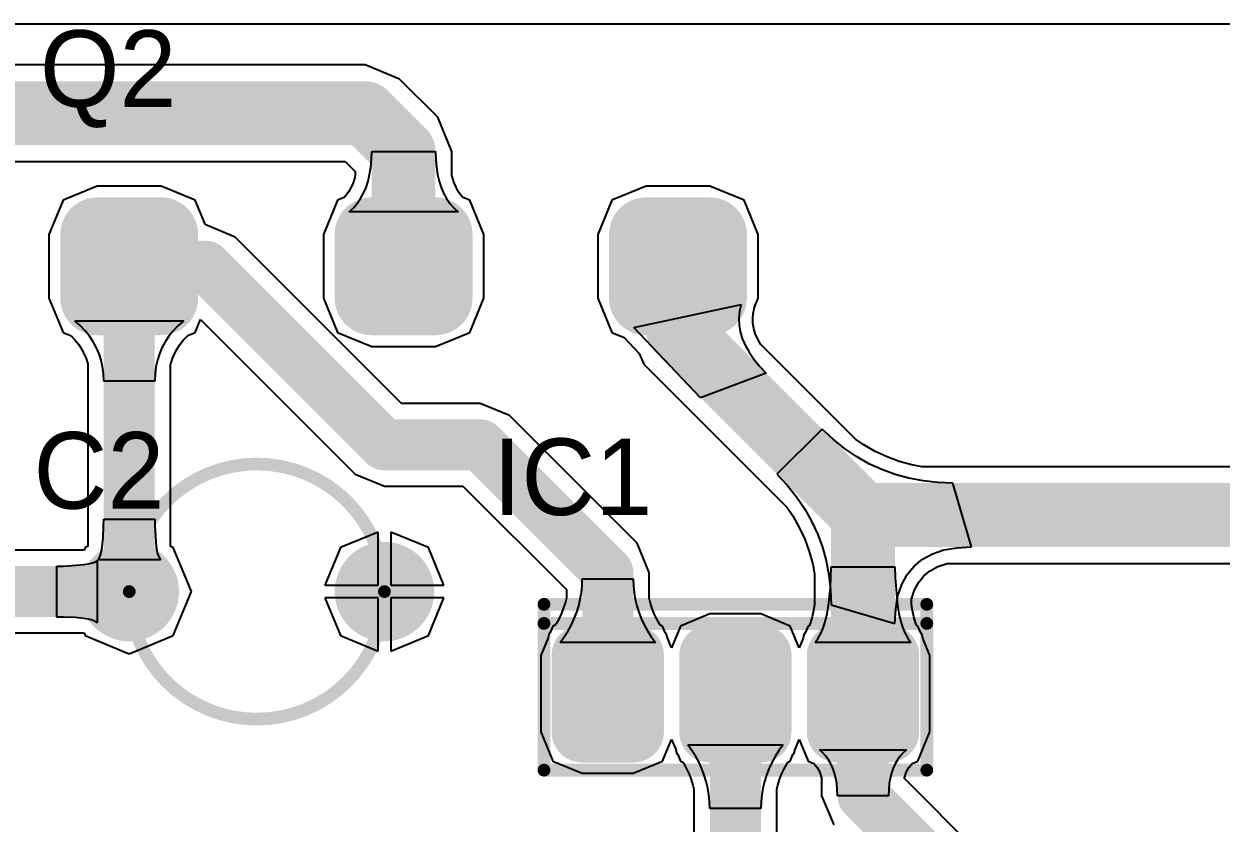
# Model space of a CAD drawing. Header units: millimetres. Extents: x 1 to 6.91, y 1 to 4.95.
# Drawn here: x 3.058 to 3.996, y 4.319 to 4.945 of the extents above; entities that cross this region are included whole.
import ezdxf

# ---------------------------------------------------------------- set-up
doc = ezdxf.new("R2010")
doc.units = ezdxf.units.MM
doc.header["$MEASUREMENT"] = 0
for name, color, linetype in [('BottomLayer', 5, 'Continuous'), ('BottomSolder', 6, 'Continuous'), ('TopLayer', 1, 'Continuous'), ('TopOverlay', 2, 'Continuous'), ('TopSolder', 216, 'Continuous')]:
    doc.layers.add(name, color=color, linetype=linetype)

msp = doc.modelspace()

# ---------------------------------------------------------------- linework, layer by layer
at = {"layer": 'BottomLayer'}
for p, q in [((1, 4.945), (6.91, 4.945)), ((3.325, 4.91288), (2.99, 4.91288)), ((3.35179, 4.90179), (3.325, 4.91288)), ((3.38179, 4.87179), (3.35179, 4.90179)), ((3.39288, 4.845), (3.38179, 4.87179)), ((3.32982, 4.83862), (3.33, 4.845)), ((3.33, 4.845), (3.38, 4.845)), ((3.38, 4.845), (3.38018, 4.83862)), ((3.39288, 4.82621), (3.39288, 4.845)), ((3.00569, 4.83712), (3.30931, 4.83712)), ((3.30931, 4.83712), (3.31712, 4.82931)), ((3.32841, 4.82696), (3.32929, 4.83261)), ((3.32929, 4.83261), (3.32982, 4.83862)), ((3.38018, 4.83862), (3.38071, 4.83261)), ((3.38071, 4.83261), (3.38159, 4.82696)), ((3.31674, 4.82458), (3.31543, 4.82056)), ((3.31712, 4.82621), (3.31674, 4.82458)), ((3.31712, 4.82931), (3.31712, 4.82621)), ((3.32717, 4.82168), (3.32841, 4.82696)), ((3.38159, 4.82696), (3.38283, 4.82168)), ((3.39326, 4.82458), (3.39288, 4.82621)), ((3.39457, 4.82056), (3.39326, 4.82458)), ((3.115, 4.81788), (3.08821, 4.80679)), ((3.165, 4.81788), (3.115, 4.81788)), ((3.19179, 4.80679), (3.165, 4.81788)), ((3.31212, 4.81374), (3.31013, 4.81088)), ((3.31389, 4.81696), (3.31212, 4.81374)), ((3.31543, 4.82056), (3.31389, 4.81696)), ((3.32364, 4.81221), (3.32558, 4.81676)), ((3.32558, 4.81676), (3.32717, 4.82168)), ((3.38283, 4.82168), (3.38442, 4.81676)), ((3.38442, 4.81676), (3.38636, 4.81221)), ((3.39611, 4.81696), (3.39457, 4.82056)), ((3.39788, 4.81374), (3.39611, 4.81696)), ((3.39987, 4.81088), (3.39788, 4.81374)), ((3.545, 4.81788), (3.51821, 4.80679)), ((3.595, 4.81788), (3.545, 4.81788)), ((3.62179, 4.80679), (3.595, 4.81788)), ((3.08821, 4.80679), (3.07712, 4.78)), ((3.19979, 4.78747), (3.19179, 4.80679)), ((3.30321, 4.80679), (3.29212, 4.78)), ((3.30847, 4.80897), (3.30321, 4.80679)), ((3.31013, 4.81088), (3.30847, 4.80897)), ((3.31568, 4.80076), (3.31869, 4.80421)), ((3.31869, 4.80421), (3.32134, 4.80803)), ((3.32134, 4.80803), (3.32364, 4.81221)), ((3.38636, 4.81221), (3.38866, 4.80803)), ((3.38866, 4.80803), (3.39131, 4.80421)), ((3.39131, 4.80421), (3.39432, 4.80076)), ((3.40153, 4.80897), (3.39987, 4.81088)), ((3.40679, 4.80679), (3.40153, 4.80897)), ((3.41788, 4.78), (3.40679, 4.80679)), ((3.51821, 4.80679), (3.50712, 4.78)), ((3.63288, 4.78), (3.62179, 4.80679)), ((3.31232, 4.79768), (3.31568, 4.80076)), ((3.39768, 4.79768), (3.31232, 4.79768)), ((3.39432, 4.80076), (3.39768, 4.79768)), ((3.2, 4.78747), (3.19979, 4.78747)), ((3.22296, 4.77796), (3.2, 4.78747)), ((3.07712, 4.78), (3.07712, 4.73)), ((3.35345, 4.64747), (3.22296, 4.77796)), ((3.29212, 4.78), (3.29212, 4.73)), ((3.41788, 4.73), (3.41788, 4.78)), ((3.50712, 4.78), (3.50712, 4.73)), ((3.63288, 4.73), (3.63288, 4.78)), ((3.07712, 4.73), (3.08821, 4.70321)), ((3.29212, 4.73), (3.30321, 4.70321)), ((3.40679, 4.70321), (3.41788, 4.73)), ((3.50712, 4.73), (3.51821, 4.70321)), ((3.62999, 4.72302), (3.63288, 4.73)), ((3.53543, 4.7069), (3.61952, 4.72512)), ((3.61828, 4.71985), (3.61775, 4.71455)), ((3.61952, 4.72512), (3.61828, 4.71985)), ((3.62898, 4.71806), (3.63006, 4.72264)), ((3.63006, 4.72264), (3.62999, 4.72302)), ((3.10163, 4.7085), (3.09732, 4.71232)), ((3.09732, 4.71232), (3.18268, 4.71232)), ((3.18268, 4.71232), (3.17837, 4.7085)), ((3.19179, 4.70321), (3.19591, 4.71317)), ((3.19591, 4.71317), (3.31704, 4.59204)), ((3.61775, 4.71455), (3.61793, 4.70923)), ((3.61793, 4.70923), (3.61882, 4.70388)), ((3.62859, 4.71419), (3.62898, 4.71806)), ((3.62872, 4.7103), (3.62859, 4.71419)), ((3.62938, 4.70632), (3.62872, 4.7103)), ((3.08821, 4.70321), (3.09397, 4.70083)), ((3.09397, 4.70083), (3.09412, 4.70069)), ((3.09412, 4.70069), (3.09735, 4.69732)), ((3.10549, 4.70447), (3.10163, 4.7085)), ((3.10889, 4.70025), (3.10549, 4.70447)), ((3.11184, 4.69582), (3.10889, 4.70025)), ((3.17111, 4.70025), (3.16816, 4.69582)), ((3.17451, 4.70447), (3.17111, 4.70025)), ((3.17837, 4.7085), (3.17451, 4.70447)), ((3.18265, 4.69732), (3.18588, 4.70069)), ((3.18588, 4.70069), (3.18603, 4.70083)), ((3.18603, 4.70083), (3.19179, 4.70321)), ((3.30321, 4.70321), (3.33, 4.69212)), ((3.38, 4.69212), (3.40679, 4.70321)), ((3.51821, 4.70321), (3.52777, 4.69925)), ((3.58768, 4.65197), (3.53543, 4.7069)), ((3.61882, 4.70388), (3.62042, 4.69851)), ((3.63061, 4.7022), (3.62938, 4.70632)), ((3.63246, 4.69789), (3.63061, 4.7022)), ((3.09735, 4.69732), (3.10015, 4.69384)), ((3.10015, 4.69384), (3.10255, 4.69024)), ((3.11433, 4.69119), (3.11184, 4.69582)), ((3.11637, 4.68635), (3.11433, 4.69119)), ((3.16567, 4.69119), (3.16363, 4.68635)), ((3.16816, 4.69582), (3.16567, 4.69119)), ((3.17745, 4.69024), (3.17985, 4.69384)), ((3.17985, 4.69384), (3.18265, 4.69732)), ((3.33, 4.69212), (3.38, 4.69212)), ((3.52777, 4.69925), (3.53969, 4.68672)), ((3.62042, 4.69851), (3.62273, 4.69311)), ((3.62273, 4.69311), (3.62575, 4.68769)), ((3.63469, 4.69389), (3.63246, 4.69789)), ((3.70913, 4.61944), (3.63469, 4.69389)), ((3.10255, 4.69024), (3.10456, 4.6865)), ((3.10456, 4.6865), (3.1062, 4.68261)), ((3.1062, 4.68261), (3.10749, 4.67854)), ((3.11796, 4.68132), (3.11637, 4.68635)), ((3.11909, 4.67608), (3.11796, 4.68132)), ((3.16204, 4.68132), (3.16091, 4.67608)), ((3.16363, 4.68635), (3.16204, 4.68132)), ((3.17251, 4.67854), (3.1738, 4.68261)), ((3.1738, 4.68261), (3.17544, 4.6865)), ((3.17544, 4.6865), (3.17745, 4.69024)), ((3.53969, 4.68672), (3.54321, 4.67821)), ((3.62575, 4.68769), (3.62948, 4.68225)), ((3.62948, 4.68225), (3.63392, 4.67678)), ((3.10749, 4.67854), (3.10753, 4.67834)), ((3.10753, 4.67834), (3.10753, 4.53526)), ((3.11977, 4.67064), (3.11909, 4.67608)), ((3.16091, 4.67608), (3.16023, 4.67064)), ((3.17247, 4.67834), (3.17251, 4.67854)), ((3.17247, 4.53526), (3.17247, 4.67834)), ((3.54321, 4.67821), (3.65556, 4.56587)), ((3.63392, 4.67678), (3.63907, 4.67129)), ((3.12, 4.665), (3.11977, 4.67064)), ((3.16, 4.665), (3.12, 4.665)), ((3.16023, 4.67064), (3.16, 4.665)), ((3.63907, 4.67129), (3.58768, 4.65197)), ((3.415, 4.64747), (3.35345, 4.64747)), ((3.43796, 4.63796), (3.415, 4.64747)), ((3.53796, 4.53796), (3.43796, 4.63796)), ((3.68293, 4.62743), (3.64757, 4.59207)), ((3.69159, 4.61937), (3.68293, 4.62743)), ((3.7006, 4.61215), (3.69159, 4.61937)), ((3.71569, 4.61499), (3.70913, 4.61944)), ((3.70997, 4.60579), (3.7006, 4.61215)), ((3.72464, 4.60991), (3.71569, 4.61499)), ((3.7339, 4.60561), (3.72464, 4.60991)), ((3.71968, 4.60027), (3.70997, 4.60579)), ((3.72975, 4.59561), (3.71968, 4.60027)), ((3.74347, 4.6021), (3.7339, 4.60561)), ((3.75339, 4.59937), (3.74347, 4.6021)), ((3.76118, 4.59788), (3.75339, 4.59937)), ((4.05193, 4.59788), (3.76118, 4.59788)), ((3.31704, 4.59204), (3.34, 4.58253)), ((3.64757, 4.59207), (3.65563, 4.58341)), ((3.74017, 4.59179), (3.72975, 4.59561)), ((3.75094, 4.58882), (3.74017, 4.59179)), ((3.76206, 4.5867), (3.75094, 4.58882)), ((3.34, 4.58253), (3.40155, 4.58253)), ((3.40155, 4.58253), (3.48253, 4.50155)), ((3.65563, 4.58341), (3.66285, 4.5744)), ((3.77353, 4.58542), (3.76206, 4.5867)), ((3.78536, 4.585), (3.77353, 4.58542)), ((3.8, 4.535), (3.78536, 4.585)), ((3.66285, 4.5744), (3.66921, 4.56503)), ((3.65556, 4.56587), (3.66001, 4.55931)), ((3.66001, 4.55931), (3.66509, 4.55036)), ((3.66921, 4.56503), (3.67473, 4.55532)), ((3.11959, 4.54239), (3.11996, 4.55149)), ((3.11996, 4.55149), (3.12, 4.55672)), ((3.12, 4.55672), (3.16, 4.55672)), ((3.16, 4.55672), (3.16005, 4.55149)), ((3.16005, 4.55149), (3.16113, 4.53513)), ((3.66509, 4.55036), (3.66939, 4.54111)), ((3.67473, 4.55532), (3.67939, 4.54525)), ((3.11888, 4.53513), (3.11959, 4.54239)), ((3.335, 4.54664), (3.30556, 4.53444)), ((3.335, 4.505), (3.335, 4.54664)), ((3.37444, 4.53444), (3.345, 4.54664)), ((3.345, 4.54664), (3.345, 4.505)), ((3.66939, 4.54111), (3.6729, 4.53153)), ((3.67939, 4.54525), (3.68321, 4.53483)), ((3.10474, 4.53247), (3.03, 4.53247)), ((3.10556, 4.53444), (3.10474, 4.53247)), ((3.10753, 4.53526), (3.10556, 4.53444)), ((3.1178, 4.5297), (3.11838, 4.53219)), ((3.11838, 4.53219), (3.11888, 4.53513)), ((3.16113, 4.53513), (3.16162, 4.53219)), ((3.16162, 4.53219), (3.16221, 4.5297)), ((3.17444, 4.53444), (3.17247, 4.53526)), ((3.18871, 4.5), (3.17444, 4.53444)), ((3.30556, 4.53444), (3.29336, 4.505)), ((3.38664, 4.505), (3.37444, 4.53444)), ((3.54747, 4.515), (3.53796, 4.53796)), ((3.6729, 4.53153), (3.67563, 4.52161)), ((3.68321, 4.53483), (3.68618, 4.52406)), ((3.7694, 4.5296), (3.7784, 4.5326)), ((3.7784, 4.5326), (3.7886, 4.5344)), ((3.7886, 4.5344), (3.8, 4.535)), ((3.10487, 4.52112), (3.10781, 4.52162)), ((3.10781, 4.52162), (3.1103, 4.5222)), ((3.1103, 4.5222), (3.11232, 4.52288)), ((3.11232, 4.52288), (3.11389, 4.52365)), ((3.11389, 4.52365), (3.11501, 4.5245)), ((3.11501, 4.5245), (3.11501, 4.4755)), ((3.1155, 4.52499), (3.11635, 4.52611)), ((3.1645, 4.52499), (3.1155, 4.52499)), ((3.11635, 4.52611), (3.11712, 4.52768)), ((3.11712, 4.52768), (3.1178, 4.5297)), ((3.16221, 4.5297), (3.16288, 4.52768)), ((3.16288, 4.52768), (3.16364, 4.52611)), ((3.16364, 4.52611), (3.1645, 4.52499)), ((3.67563, 4.52161), (3.67712, 4.51382)), ((3.68618, 4.52406), (3.6883, 4.51294)), ((3.755, 4.52), (3.7616, 4.5254)), ((3.7616, 4.5254), (3.7694, 4.5296)), ((3.77371, 4.51963), (3.78107, 4.52208)), ((3.78107, 4.52208), (3.78128, 4.52212)), ((3.78128, 4.52212), (4.05193, 4.52212)), ((3.08328, 4.52), (3.08851, 4.52004)), ((3.08328, 4.48), (3.08328, 4.52)), ((3.08851, 4.52004), (3.10487, 4.52112)), ((3.54747, 4.49494), (3.54747, 4.515)), ((3.67712, 4.51382), (3.67712, 4.48964)), ((3.6883, 4.51294), (3.68958, 4.50147)), ((3.68988, 4.51101), (3.69, 4.51939)), ((3.69, 4.51939), (3.74, 4.51939)), ((3.74, 4.51939), (3.74012, 4.51101)), ((3.7454, 4.5056), (3.7496, 4.5134)), ((3.7496, 4.5134), (3.755, 4.52)), ((3.75864, 4.50735), (3.76269, 4.51231)), ((3.76269, 4.51231), (3.76765, 4.51636)), ((3.76765, 4.51636), (3.77371, 4.51963)), ((3.29336, 4.505), (3.335, 4.505)), ((3.345, 4.505), (3.38664, 4.505)), ((3.49431, 4.49928), (3.49483, 4.50462)), ((3.49483, 4.50462), (3.495, 4.51005)), ((3.495, 4.51005), (3.535, 4.51005)), ((3.535, 4.51005), (3.53517, 4.50462)), ((3.53517, 4.50462), (3.53569, 4.49928)), ((3.68802, 4.48913), (3.68951, 4.50318)), ((3.68951, 4.50318), (3.68988, 4.51101)), ((3.74012, 4.51101), (3.74198, 4.48913)), ((3.7424, 4.4966), (3.7454, 4.5056)), ((3.75537, 4.50129), (3.75864, 4.50735)), ((3.17444, 4.46556), (3.18871, 4.5)), ((3.335, 4.495), (3.29336, 4.495)), ((3.29336, 4.495), (3.30556, 4.46556)), ((3.335, 4.45336), (3.335, 4.495)), ((3.38664, 4.495), (3.345, 4.495)), ((3.345, 4.495), (3.345, 4.45336)), ((3.37444, 4.46556), (3.38664, 4.495)), ((3.48253, 4.49494), (3.48177, 4.49175)), ((3.48253, 4.50155), (3.48253, 4.49494)), ((3.49222, 4.4889), (3.49344, 4.49404)), ((3.49344, 4.49404), (3.49431, 4.49928)), ((3.53569, 4.49928), (3.53656, 4.49404)), ((3.53656, 4.49404), (3.53778, 4.4889)), ((3.54823, 4.49175), (3.54747, 4.49494)), ((3.68958, 4.50147), (3.69, 4.48964)), ((3.7406, 4.4864), (3.7424, 4.4966)), ((3.75288, 4.49372), (3.75292, 4.49393)), ((3.75288, 4.48964), (3.75288, 4.49372)), ((3.75292, 4.49393), (3.75537, 4.50129)), ((3.48043, 4.4874), (3.47878, 4.48312)), ((3.48177, 4.49175), (3.48043, 4.4874)), ((3.49066, 4.48385), (3.49222, 4.4889)), ((3.53778, 4.4889), (3.53934, 4.48385)), ((3.54957, 4.4874), (3.54823, 4.49175)), ((3.55122, 4.48312), (3.54957, 4.4874)), ((3.67631, 4.48514), (3.67511, 4.48015)), ((3.67712, 4.48964), (3.67631, 4.48514)), ((3.68691, 4.48293), (3.68802, 4.48913)), ((3.69, 4.48964), (3.74, 4.475)), ((3.74, 4.475), (3.7406, 4.4864)), ((3.74198, 4.48913), (3.74309, 4.48293)), ((3.75369, 4.48515), (3.75288, 4.48964)), ((3.75489, 4.48015), (3.75369, 4.48515)), ((3.08851, 4.47996), (3.08328, 4.48)), ((3.09761, 4.47959), (3.08851, 4.47996)), ((3.10487, 4.47888), (3.09761, 4.47959)), ((3.10781, 4.47838), (3.10487, 4.47888)), ((3.1103, 4.4778), (3.10781, 4.47838)), ((3.11232, 4.47712), (3.1103, 4.4778)), ((3.11389, 4.47635), (3.11232, 4.47712)), ((3.11501, 4.4755), (3.11389, 4.47635)), ((3.47455, 4.47476), (3.4739, 4.47373)), ((3.47682, 4.47891), (3.47455, 4.47476)), ((3.47878, 4.48312), (3.47682, 4.47891)), ((3.48649, 4.47403), (3.48875, 4.47889)), ((3.48875, 4.47889), (3.49066, 4.48385)), ((3.53934, 4.48385), (3.54125, 4.47889)), ((3.54125, 4.47889), (3.54351, 4.47403)), ((3.55318, 4.47891), (3.55122, 4.48312)), ((3.55545, 4.47476), (3.55318, 4.47891)), ((3.5561, 4.47373), (3.55545, 4.47476)), ((3.595, 4.48247), (3.57204, 4.47296)), ((3.635, 4.48247), (3.595, 4.48247)), ((3.65796, 4.47296), (3.635, 4.48247)), ((3.67374, 4.47579), (3.67271, 4.47324)), ((3.67511, 4.48015), (3.67374, 4.47579)), ((3.68394, 4.47214), (3.68555, 4.47726)), ((3.68555, 4.47726), (3.68691, 4.48293)), ((3.74309, 4.48293), (3.74445, 4.47726)), ((3.74445, 4.47726), (3.74606, 4.47214)), ((3.75626, 4.47579), (3.75489, 4.48015)), ((3.75729, 4.47324), (3.75626, 4.47579)), ((3.04345, 4.46753), (3.10474, 4.46753)), ((3.10474, 4.46753), (3.10556, 4.46556)), ((3.10556, 4.46556), (3.14, 4.45129)), ((3.14, 4.45129), (3.17444, 4.46556)), ((3.30556, 4.46556), (3.335, 4.45336)), ((3.345, 4.45336), (3.37444, 4.46556)), ((3.46886, 4.46636), (3.46826, 4.46384)), ((3.46991, 4.46781), (3.46886, 4.46636)), ((3.47204, 4.47296), (3.46991, 4.46781)), ((3.4739, 4.47373), (3.47204, 4.47296)), ((3.48093, 4.4646), (3.48389, 4.46927)), ((3.48389, 4.46927), (3.48649, 4.47403)), ((3.54351, 4.47403), (3.54611, 4.46927)), ((3.54611, 4.46927), (3.54907, 4.4646)), ((3.55796, 4.47296), (3.5561, 4.47373)), ((3.56009, 4.46781), (3.55796, 4.47296)), ((3.56114, 4.46636), (3.56009, 4.46781)), ((3.56174, 4.46384), (3.56114, 4.46636)), ((3.57204, 4.47296), (3.565, 4.45597)), ((3.665, 4.45597), (3.65796, 4.47296)), ((3.66865, 4.46607), (3.66815, 4.46357)), ((3.67003, 4.46812), (3.66865, 4.46607)), ((3.67204, 4.47296), (3.67003, 4.46812)), ((3.67271, 4.47324), (3.67204, 4.47296)), ((3.67998, 4.46352), (3.68209, 4.46756)), ((3.68209, 4.46756), (3.68394, 4.47214)), ((3.74606, 4.47214), (3.74791, 4.46756)), ((3.74791, 4.46756), (3.75002, 4.46352)), ((3.75796, 4.47296), (3.75729, 4.47324)), ((3.75997, 4.46812), (3.75796, 4.47296)), ((3.76135, 4.46607), (3.75997, 4.46812)), ((3.76185, 4.46357), (3.76135, 4.46607)), ((3.46826, 4.46384), (3.46253, 4.45)), ((3.47763, 4.46003), (3.48093, 4.4646)), ((3.55237, 4.46003), (3.47763, 4.46003)), ((3.54907, 4.4646), (3.55237, 4.46003)), ((3.565, 4.45597), (3.56174, 4.46384)), ((3.66815, 4.46357), (3.665, 4.45597)), ((3.67763, 4.46003), (3.67998, 4.46352)), ((3.75237, 4.46003), (3.67763, 4.46003)), ((3.75002, 4.46352), (3.75237, 4.46003)), ((3.76747, 4.45), (3.76185, 4.46357)), ((3.46253, 4.45), (3.46253, 4.39)), ((3.76747, 4.39), (3.76747, 4.45)), ((3.46253, 4.39), (3.47204, 4.36704)), ((3.55796, 4.36704), (3.565, 4.38403)), ((3.565, 4.38403), (3.56826, 4.37616)), ((3.66174, 4.37616), (3.665, 4.38403)), ((3.665, 4.38403), (3.67204, 4.36704)), ((3.75796, 4.36704), (3.76747, 4.39)), ((3.56826, 4.37616), (3.56886, 4.37364)), ((3.56886, 4.37364), (3.56991, 4.37219)), ((3.56991, 4.37219), (3.57204, 4.36704)), ((3.58093, 4.3754), (3.57763, 4.37997)), ((3.57763, 4.37997), (3.65237, 4.37997)), ((3.58389, 4.37073), (3.58093, 4.3754)), ((3.64907, 4.3754), (3.64611, 4.37073)), ((3.65237, 4.37997), (3.64907, 4.3754)), ((3.65796, 4.36704), (3.66009, 4.37219)), ((3.66009, 4.37219), (3.66114, 4.37364)), ((3.66114, 4.37364), (3.66174, 4.37616)), ((3.68352, 4.3735), (3.68082, 4.37582)), ((3.68082, 4.37582), (3.74918, 4.37582)), ((3.68593, 4.37091), (3.68352, 4.3735)), ((3.74648, 4.3735), (3.74407, 4.37091)), ((3.74918, 4.37582), (3.74648, 4.3735)), ((3.47204, 4.36704), (3.495, 4.35753)), ((3.535, 4.35753), (3.55796, 4.36704)), ((3.57204, 4.36704), (3.5739, 4.36627)), ((3.5739, 4.36627), (3.57455, 4.36524)), ((3.57455, 4.36524), (3.57682, 4.36109)), ((3.58649, 4.36597), (3.58389, 4.37073)), ((3.58875, 4.36111), (3.58649, 4.36597)), ((3.64351, 4.36597), (3.64125, 4.36111)), ((3.64611, 4.37073), (3.64351, 4.36597)), ((3.65318, 4.36109), (3.65545, 4.36524)), ((3.65545, 4.36524), (3.6561, 4.36627)), ((3.6561, 4.36627), (3.65796, 4.36704)), ((3.67204, 4.36704), (3.67644, 4.36522)), ((3.67644, 4.36522), (3.67758, 4.36399)), ((3.67758, 4.36399), (3.679, 4.36207)), ((3.68805, 4.36803), (3.68593, 4.37091)), ((3.6899, 4.36487), (3.68805, 4.36803)), ((3.69146, 4.36143), (3.6899, 4.36487)), ((3.7401, 4.36487), (3.73854, 4.36143)), ((3.74195, 4.36803), (3.7401, 4.36487)), ((3.74407, 4.37091), (3.74195, 4.36803)), ((3.751, 4.36207), (3.75242, 4.36399)), ((3.75242, 4.36399), (3.75356, 4.36522)), ((3.75356, 4.36522), (3.75796, 4.36704)), ((3.495, 4.35753), (3.535, 4.35753)), ((3.57682, 4.36109), (3.57878, 4.35688)), ((3.57878, 4.35688), (3.58043, 4.3526)), ((3.59066, 4.35615), (3.58875, 4.36111)), ((3.59222, 4.3511), (3.59066, 4.35615)), ((3.63934, 4.35615), (3.63778, 4.3511)), ((3.64125, 4.36111), (3.63934, 4.35615)), ((3.64957, 4.3526), (3.65122, 4.35688)), ((3.65122, 4.35688), (3.65318, 4.36109)), ((3.679, 4.36207), (3.68027, 4.35989)), ((3.68027, 4.35989), (3.68138, 4.35743)), ((3.68138, 4.35743), (3.68234, 4.35464)), ((3.68234, 4.35464), (3.68253, 4.35388)), ((3.68253, 4.35388), (3.68253, 4.34)), ((3.69273, 4.3577), (3.69146, 4.36143)), ((3.69372, 4.3537), (3.69273, 4.3577)), ((3.69443, 4.34941), (3.69372, 4.3537)), ((3.73628, 4.3537), (3.73557, 4.34941)), ((3.73727, 4.3577), (3.73628, 4.3537)), ((3.73854, 4.36143), (3.73727, 4.3577)), ((3.74747, 4.35388), (3.74766, 4.35464)), ((3.74747, 4.35345), (3.74747, 4.35388)), ((3.88296, 4.21796), (3.74747, 4.35345)), ((3.74766, 4.35464), (3.74862, 4.35743)), ((3.74862, 4.35743), (3.74973, 4.35989)), ((3.74973, 4.35989), (3.751, 4.36207)), ((3.58043, 4.3526), (3.58177, 4.34825)), ((3.58177, 4.34825), (3.58253, 4.34506)), ((3.58253, 4.34506), (3.58253, 4.19345)), ((3.59344, 4.34596), (3.59222, 4.3511)), ((3.59431, 4.34072), (3.59344, 4.34596)), ((3.63656, 4.34596), (3.63569, 4.34072)), ((3.63778, 4.3511), (3.63656, 4.34596)), ((3.64747, 4.34506), (3.64823, 4.34825)), ((3.64747, 4.18), (3.64747, 4.34506)), ((3.64823, 4.34825), (3.64957, 4.3526)), ((3.69486, 4.34485), (3.69443, 4.34941)), ((3.695, 4.34), (3.69486, 4.34485)), ((3.73514, 4.34485), (3.735, 4.34)), ((3.73557, 4.34941), (3.73514, 4.34485)), ((3.59483, 4.33538), (3.59431, 4.34072)), ((3.595, 4.32995), (3.59483, 4.33538)), ((3.63517, 4.33538), (3.635, 4.32995)), ((3.63569, 4.34072), (3.63517, 4.33538)), ((3.68253, 4.34), (3.69204, 4.31704)), ((3.735, 4.34), (3.695, 4.34)), ((3.635, 4.32995), (3.595, 4.32995))]:
    msp.add_line(p, q, dxfattribs=at)
for points, const_width in [([(2.99, 4.875), (3.325, 4.875)], 0.05), ([(3.325, 4.875), (3.355, 4.845)], 0.05), ([(3.355, 4.755), (3.355, 4.845)], 0.05), ([(3.14, 4.5), (3.14, 4.755)], 0.04), ([(3.14, 4.755), (3.2, 4.755)], 0.04), ([(3.2, 4.755), (3.34, 4.615)], 0.04), ([(3.57, 4.705), (3.57, 4.755)], 0.05), ([(3.57, 4.705), (3.715, 4.56)], 0.05), ([(3.34, 4.615), (3.415, 4.615)], 0.04), ([(3.415, 4.615), (3.515, 4.515)], 0.04), ([(3.715, 4.42), (3.715, 4.56)], 0.05), ([(3.715, 4.56), (4.065, 4.56)], 0.05), ([(3.515, 4.42), (3.515, 4.515)], 0.04), ([(3.03, 4.5), (3.14, 4.5)], 0.04), ([(3.615, 4.18), (3.615, 4.42)], 0.04), ([(3.715, 4.34), (3.715, 4.42)], 0.04), ([(3.715, 4.34), (3.86, 4.195)], 0.04)]:
    msp.add_lwpolyline(points, dxfattribs=dict(at, const_width=const_width))
for points, const_width in [([(3.3125, 4.875, 1), (3.3375, 4.875, 1)], 0.025), ([(3.3125, 4.875, 1), (3.3375, 4.875, 1)], 0.025), ([(3.3425, 4.845, 1), (3.3675, 4.845, 1)], 0.025), ([(3.3425, 4.845, 1), (3.3675, 4.845, 1)], 0.025), ([(3.1025, 4.78, 1), (3.1275, 4.78, 1)], 0.025), ([(3.1525, 4.78, 1), (3.1775, 4.78, 1)], 0.025), ([(3.3175, 4.78, 1), (3.3425, 4.78, 1)], 0.025), ([(3.3675, 4.78, 1), (3.3925, 4.78, 1)], 0.025), ([(3.5325, 4.78, 1), (3.5575, 4.78, 1)], 0.025), ([(3.5825, 4.78, 1), (3.6075, 4.78, 1)], 0.025), ([(3.13, 4.755, 1), (3.15, 4.755, 1)], 0.02), ([(3.13, 4.755, 1), (3.15, 4.755, 1)], 0.02), ([(3.19, 4.755, 1), (3.21, 4.755, 1)], 0.02), ([(3.19, 4.755, 1), (3.21, 4.755, 1)], 0.02), ([(3.3425, 4.755, 1), (3.3675, 4.755, 1)], 0.025), ([(3.5575, 4.755, 1), (3.5825, 4.755, 1)], 0.025), ([(3.1025, 4.73, 1), (3.1275, 4.73, 1)], 0.025), ([(3.1525, 4.73, 1), (3.1775, 4.73, 1)], 0.025), ([(3.3175, 4.73, 1), (3.3425, 4.73, 1)], 0.025), ([(3.3675, 4.73, 1), (3.3925, 4.73, 1)], 0.025), ([(3.5325, 4.73, 1), (3.5575, 4.73, 1)], 0.025), ([(3.5825, 4.73, 1), (3.6075, 4.73, 1)], 0.025), ([(3.5575, 4.705, 1), (3.5825, 4.705, 1)], 0.025), ([(3.5575, 4.705, 1), (3.5825, 4.705, 1)], 0.025), ([(3.33, 4.615, 1), (3.35, 4.615, 1)], 0.02), ([(3.33, 4.615, 1), (3.35, 4.615, 1)], 0.02), ([(3.405, 4.615, 1), (3.425, 4.615, 1)], 0.02), ([(3.405, 4.615, 1), (3.425, 4.615, 1)], 0.02), ([(3.7025, 4.56, 1), (3.7275, 4.56, 1)], 0.025), ([(3.7025, 4.56, 1), (3.7275, 4.56, 1)], 0.025), ([(3.7025, 4.56, 1), (3.7275, 4.56, 1)], 0.025), ([(3.1225, 4.5, 1), (3.1575, 4.5, 1)], 0.035), ([(3.3225, 4.5, 1), (3.3575, 4.5, 1)], 0.035), ([(3.505, 4.515, 1), (3.525, 4.515, 1)], 0.02), ([(3.505, 4.515, 1), (3.525, 4.515, 1)], 0.02), ([(3.13, 4.5, 1), (3.15, 4.5, 1)], 0.02), ([(3.13, 4.5, 1), (3.15, 4.5, 1)], 0.02), ([(3.485, 4.45, 1), (3.505, 4.45, 1)], 0.02), ([(3.525, 4.45, 1), (3.545, 4.45, 1)], 0.02), ([(3.585, 4.45, 1), (3.605, 4.45, 1)], 0.02), ([(3.625, 4.45, 1), (3.645, 4.45, 1)], 0.02), ([(3.685, 4.45, 1), (3.705, 4.45, 1)], 0.02), ([(3.725, 4.45, 1), (3.745, 4.45, 1)], 0.02), ([(3.505, 4.42, 1), (3.525, 4.42, 1)], 0.02), ([(3.605, 4.42, 1), (3.625, 4.42, 1)], 0.02), ([(3.7025, 4.42, 1), (3.7275, 4.42, 1)], 0.025), ([(3.705, 4.42, 1), (3.725, 4.42, 1)], 0.02), ([(3.485, 4.39, 1), (3.505, 4.39, 1)], 0.02), ([(3.525, 4.39, 1), (3.545, 4.39, 1)], 0.02), ([(3.585, 4.39, 1), (3.605, 4.39, 1)], 0.02), ([(3.625, 4.39, 1), (3.645, 4.39, 1)], 0.02), ([(3.685, 4.39, 1), (3.705, 4.39, 1)], 0.02), ([(3.725, 4.39, 1), (3.745, 4.39, 1)], 0.02), ([(3.705, 4.34, 1), (3.725, 4.34, 1)], 0.02), ([(3.705, 4.34, 1), (3.725, 4.34, 1)], 0.02)]:
    msp.add_lwpolyline(points, format="xyb", close=True, dxfattribs=dict(at, const_width=const_width))
for points in [[(3.115, 4.705), (3.165, 4.705), (3.115, 4.805), (3.165, 4.805)], [(3.33, 4.705), (3.38, 4.705), (3.33, 4.805), (3.38, 4.805)], [(3.545, 4.705), (3.595, 4.705), (3.545, 4.805), (3.595, 4.805)], [(3.09, 4.73), (3.19, 4.73), (3.09, 4.78), (3.19, 4.78)], [(3.305, 4.73), (3.405, 4.73), (3.305, 4.78), (3.405, 4.78)], [(3.52, 4.73), (3.62, 4.73), (3.52, 4.78), (3.62, 4.78)], [(3.495, 4.37), (3.535, 4.37), (3.495, 4.47), (3.535, 4.47)], [(3.595, 4.37), (3.635, 4.37), (3.595, 4.47), (3.635, 4.47)], [(3.695, 4.37), (3.735, 4.37), (3.695, 4.47), (3.735, 4.47)], [(3.475, 4.39), (3.555, 4.39), (3.475, 4.45), (3.555, 4.45)], [(3.575, 4.39), (3.655, 4.39), (3.575, 4.45), (3.655, 4.45)], [(3.675, 4.39), (3.755, 4.39), (3.675, 4.45), (3.755, 4.45)]]:
    msp.add_solid(points, dxfattribs=at)
at = {"layer": 'BottomSolder'}
for points, const_width in [([(3.1005, 4.78, 1), (3.1295, 4.78, 1)], 0.029), ([(3.1505, 4.78, 1), (3.1795, 4.78, 1)], 0.029), ([(3.3155, 4.78, 1), (3.3445, 4.78, 1)], 0.029), ([(3.3655, 4.78, 1), (3.3945, 4.78, 1)], 0.029), ([(3.5305, 4.78, 1), (3.5595, 4.78, 1)], 0.029), ([(3.5805, 4.78, 1), (3.6095, 4.78, 1)], 0.029), ([(3.1005, 4.73, 1), (3.1295, 4.73, 1)], 0.029), ([(3.1505, 4.73, 1), (3.1795, 4.73, 1)], 0.029), ([(3.3155, 4.73, 1), (3.3445, 4.73, 1)], 0.029), ([(3.3655, 4.73, 1), (3.3945, 4.73, 1)], 0.029), ([(3.5305, 4.73, 1), (3.5595, 4.73, 1)], 0.029), ([(3.5805, 4.73, 1), (3.6095, 4.73, 1)], 0.029), ([(3.1205, 4.5, 1), (3.1595, 4.5, 1)], 0.039), ([(3.3205, 4.5, 1), (3.3595, 4.5, 1)], 0.039), ([(3.483, 4.45, 1), (3.507, 4.45, 1)], 0.024), ([(3.523, 4.45, 1), (3.547, 4.45, 1)], 0.024), ([(3.583, 4.45, 1), (3.607, 4.45, 1)], 0.024), ([(3.623, 4.45, 1), (3.647, 4.45, 1)], 0.024), ([(3.683, 4.45, 1), (3.707, 4.45, 1)], 0.024), ([(3.723, 4.45, 1), (3.747, 4.45, 1)], 0.024), ([(3.483, 4.39, 1), (3.507, 4.39, 1)], 0.024), ([(3.523, 4.39, 1), (3.547, 4.39, 1)], 0.024), ([(3.583, 4.39, 1), (3.607, 4.39, 1)], 0.024), ([(3.623, 4.39, 1), (3.647, 4.39, 1)], 0.024), ([(3.683, 4.39, 1), (3.707, 4.39, 1)], 0.024), ([(3.723, 4.39, 1), (3.747, 4.39, 1)], 0.024)]:
    msp.add_lwpolyline(points, format="xyb", close=True, dxfattribs=dict(at, const_width=const_width))
for points in [[(3.115, 4.701), (3.165, 4.701), (3.115, 4.809), (3.165, 4.809)], [(3.33, 4.701), (3.38, 4.701), (3.33, 4.809), (3.38, 4.809)], [(3.545, 4.701), (3.595, 4.701), (3.545, 4.809), (3.595, 4.809)], [(3.086, 4.73), (3.194, 4.73), (3.086, 4.78), (3.194, 4.78)], [(3.301, 4.73), (3.409, 4.73), (3.301, 4.78), (3.409, 4.78)], [(3.516, 4.73), (3.624, 4.73), (3.516, 4.78), (3.624, 4.78)], [(3.495, 4.366), (3.535, 4.366), (3.495, 4.474), (3.535, 4.474)], [(3.595, 4.366), (3.635, 4.366), (3.595, 4.474), (3.635, 4.474)], [(3.695, 4.366), (3.735, 4.366), (3.695, 4.474), (3.735, 4.474)], [(3.471, 4.39), (3.559, 4.39), (3.471, 4.45), (3.559, 4.45)], [(3.571, 4.39), (3.659, 4.39), (3.571, 4.45), (3.659, 4.45)], [(3.671, 4.39), (3.759, 4.39), (3.671, 4.45), (3.759, 4.45)]]:
    msp.add_solid(points, dxfattribs=at)
at = {"layer": 'TopLayer'}
for points, const_width in [([(3.1025, 4.78, 1), (3.1275, 4.78, 1)], 0.025), ([(3.1525, 4.78, 1), (3.1775, 4.78, 1)], 0.025), ([(3.3175, 4.78, 1), (3.3425, 4.78, 1)], 0.025), ([(3.3675, 4.78, 1), (3.3925, 4.78, 1)], 0.025), ([(3.5325, 4.78, 1), (3.5575, 4.78, 1)], 0.025), ([(3.5825, 4.78, 1), (3.6075, 4.78, 1)], 0.025), ([(3.1025, 4.73, 1), (3.1275, 4.73, 1)], 0.025), ([(3.1525, 4.73, 1), (3.1775, 4.73, 1)], 0.025), ([(3.3175, 4.73, 1), (3.3425, 4.73, 1)], 0.025), ([(3.3675, 4.73, 1), (3.3925, 4.73, 1)], 0.025), ([(3.5325, 4.73, 1), (3.5575, 4.73, 1)], 0.025), ([(3.5825, 4.73, 1), (3.6075, 4.73, 1)], 0.025), ([(3.1225, 4.5, 1), (3.1575, 4.5, 1)], 0.035), ([(3.3225, 4.5, 1), (3.3575, 4.5, 1)], 0.035), ([(3.485, 4.45, 1), (3.505, 4.45, 1)], 0.02), ([(3.525, 4.45, 1), (3.545, 4.45, 1)], 0.02), ([(3.585, 4.45, 1), (3.605, 4.45, 1)], 0.02), ([(3.625, 4.45, 1), (3.645, 4.45, 1)], 0.02), ([(3.685, 4.45, 1), (3.705, 4.45, 1)], 0.02), ([(3.725, 4.45, 1), (3.745, 4.45, 1)], 0.02), ([(3.485, 4.39, 1), (3.505, 4.39, 1)], 0.02), ([(3.525, 4.39, 1), (3.545, 4.39, 1)], 0.02), ([(3.585, 4.39, 1), (3.605, 4.39, 1)], 0.02), ([(3.625, 4.39, 1), (3.645, 4.39, 1)], 0.02), ([(3.685, 4.39, 1), (3.705, 4.39, 1)], 0.02), ([(3.725, 4.39, 1), (3.745, 4.39, 1)], 0.02)]:
    msp.add_lwpolyline(points, format="xyb", close=True, dxfattribs=dict(at, const_width=const_width))
for points in [[(3.115, 4.705), (3.165, 4.705), (3.115, 4.805), (3.165, 4.805)], [(3.33, 4.705), (3.38, 4.705), (3.33, 4.805), (3.38, 4.805)], [(3.545, 4.705), (3.595, 4.705), (3.545, 4.805), (3.595, 4.805)], [(3.09, 4.73), (3.19, 4.73), (3.09, 4.78), (3.19, 4.78)], [(3.305, 4.73), (3.405, 4.73), (3.305, 4.78), (3.405, 4.78)], [(3.52, 4.73), (3.62, 4.73), (3.52, 4.78), (3.62, 4.78)], [(3.495, 4.37), (3.535, 4.37), (3.495, 4.47), (3.535, 4.47)], [(3.595, 4.37), (3.635, 4.37), (3.595, 4.47), (3.635, 4.47)], [(3.695, 4.37), (3.735, 4.37), (3.695, 4.47), (3.735, 4.47)], [(3.475, 4.39), (3.555, 4.39), (3.475, 4.45), (3.555, 4.45)], [(3.575, 4.39), (3.655, 4.39), (3.575, 4.45), (3.655, 4.45)], [(3.675, 4.39), (3.755, 4.39), (3.675, 4.45), (3.755, 4.45)]]:
    msp.add_solid(points, dxfattribs=at)
at = {"layer": 'TopOverlay'}
for points, const_width in [([(3.34, 4.5, 1), (3.14, 4.5, 1)], 0.01), ([(3.1375, 4.5, 1), (3.1425, 4.5, 1)], 0.005), ([(3.3375, 4.5, 1), (3.3425, 4.5, 1)], 0.005), ([(3.4625, 4.49, 1), (3.4675, 4.49, 1)], 0.005), ([(3.4625, 4.49, 1), (3.4675, 4.49, 1)], 0.005), ([(3.7625, 4.49, 1), (3.7675, 4.49, 1)], 0.005), ([(3.7625, 4.49, 1), (3.7675, 4.49, 1)], 0.005), ([(3.7625, 4.49, 1), (3.7675, 4.49, 1)], 0.005), ([(3.4625, 4.475, 1), (3.4675, 4.475, 1)], 0.005), ([(3.7625, 4.475, 1), (3.7675, 4.475, 1)], 0.005), ([(3.7625, 4.475, 1), (3.7675, 4.475, 1)], 0.005), ([(3.4625, 4.36, 1), (3.4675, 4.36, 1)], 0.005), ([(3.4625, 4.36, 1), (3.4675, 4.36, 1)], 0.005), ([(3.7625, 4.36, 1), (3.7675, 4.36, 1)], 0.005), ([(3.7625, 4.36, 1), (3.7675, 4.36, 1)], 0.005)]:
    msp.add_lwpolyline(points, format="xyb", close=True, dxfattribs=dict(at, const_width=const_width))
at = {"layer": 'TopOverlay', "const_width": 0.01}
for points in [[(3.465, 4.36), (3.465, 4.49)], [(3.465, 4.49), (3.765, 4.49)], [(3.765, 4.36), (3.765, 4.49)], [(3.765, 4.475), (3.765, 4.49)], [(3.465, 4.475), (3.765, 4.475)], [(3.465, 4.36), (3.765, 4.36)]]:
    msp.add_lwpolyline(points, dxfattribs=at)
at = {"layer": 'TopSolder'}
for points, const_width in [([(3.1005, 4.78, 1), (3.1295, 4.78, 1)], 0.029), ([(3.1505, 4.78, 1), (3.1795, 4.78, 1)], 0.029), ([(3.3155, 4.78, 1), (3.3445, 4.78, 1)], 0.029), ([(3.3655, 4.78, 1), (3.3945, 4.78, 1)], 0.029), ([(3.5305, 4.78, 1), (3.5595, 4.78, 1)], 0.029), ([(3.5805, 4.78, 1), (3.6095, 4.78, 1)], 0.029), ([(3.1005, 4.73, 1), (3.1295, 4.73, 1)], 0.029), ([(3.1505, 4.73, 1), (3.1795, 4.73, 1)], 0.029), ([(3.3155, 4.73, 1), (3.3445, 4.73, 1)], 0.029), ([(3.3655, 4.73, 1), (3.3945, 4.73, 1)], 0.029), ([(3.5305, 4.73, 1), (3.5595, 4.73, 1)], 0.029), ([(3.5805, 4.73, 1), (3.6095, 4.73, 1)], 0.029), ([(3.1205, 4.5, 1), (3.1595, 4.5, 1)], 0.039), ([(3.3205, 4.5, 1), (3.3595, 4.5, 1)], 0.039), ([(3.483, 4.45, 1), (3.507, 4.45, 1)], 0.024), ([(3.523, 4.45, 1), (3.547, 4.45, 1)], 0.024), ([(3.583, 4.45, 1), (3.607, 4.45, 1)], 0.024), ([(3.623, 4.45, 1), (3.647, 4.45, 1)], 0.024), ([(3.683, 4.45, 1), (3.707, 4.45, 1)], 0.024), ([(3.723, 4.45, 1), (3.747, 4.45, 1)], 0.024), ([(3.483, 4.39, 1), (3.507, 4.39, 1)], 0.024), ([(3.523, 4.39, 1), (3.547, 4.39, 1)], 0.024), ([(3.583, 4.39, 1), (3.607, 4.39, 1)], 0.024), ([(3.623, 4.39, 1), (3.647, 4.39, 1)], 0.024), ([(3.683, 4.39, 1), (3.707, 4.39, 1)], 0.024), ([(3.723, 4.39, 1), (3.747, 4.39, 1)], 0.024)]:
    msp.add_lwpolyline(points, format="xyb", close=True, dxfattribs=dict(at, const_width=const_width))
for points in [[(3.115, 4.701), (3.165, 4.701), (3.115, 4.809), (3.165, 4.809)], [(3.33, 4.701), (3.38, 4.701), (3.33, 4.809), (3.38, 4.809)], [(3.545, 4.701), (3.595, 4.701), (3.545, 4.809), (3.595, 4.809)], [(3.086, 4.73), (3.194, 4.73), (3.086, 4.78), (3.194, 4.78)], [(3.301, 4.73), (3.409, 4.73), (3.301, 4.78), (3.409, 4.78)], [(3.516, 4.73), (3.624, 4.73), (3.516, 4.78), (3.624, 4.78)], [(3.495, 4.366), (3.535, 4.366), (3.495, 4.474), (3.535, 4.474)], [(3.595, 4.366), (3.635, 4.366), (3.595, 4.474), (3.635, 4.474)], [(3.695, 4.366), (3.735, 4.366), (3.695, 4.474), (3.735, 4.474)], [(3.471, 4.39), (3.559, 4.39), (3.471, 4.45), (3.559, 4.45)], [(3.571, 4.39), (3.659, 4.39), (3.571, 4.45), (3.659, 4.45)], [(3.671, 4.39), (3.759, 4.39), (3.671, 4.45), (3.759, 4.45)]]:
    msp.add_solid(points, dxfattribs=at)

# ---------------------------------------------------------------- texts
at = {"layer": 'TopOverlay'}
for s, p in [('Q2', (3.07, 4.88)), ('C2', (3.065, 4.565)), ('IC1', (3.425, 4.56))]:
    msp.add_text(s, height=0.06, dxfattribs=at).set_placement(p)

doc.saveas('drawing.dxf')
